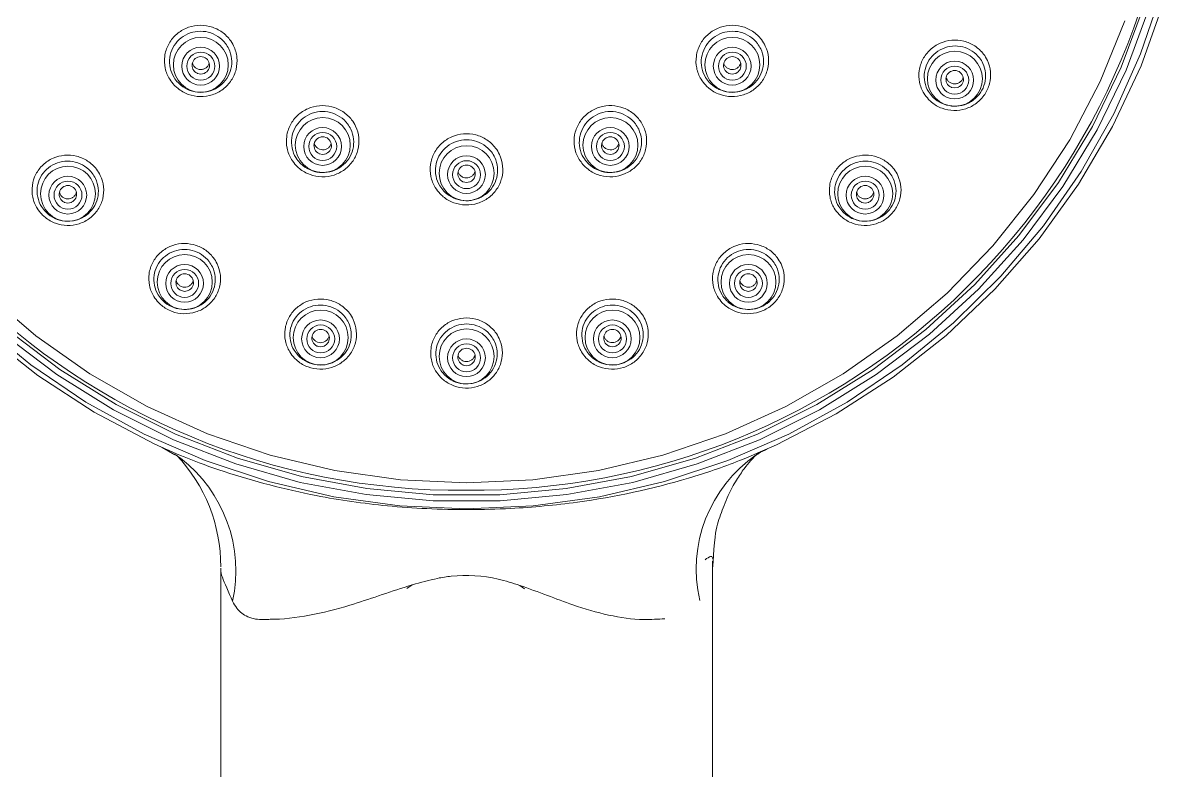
# Model space of a CAD drawing. Extents: x 3627 to 4221, y 1255 to 1675.
# Drawn here: x 3852.7 to 3865.84, y 1416.07 to 1424.58 of the extents above; entities that cross this region are included whole.
import ezdxf

# ---------------------------------------------------------------- set-up
doc = ezdxf.new("R2010")
doc.units = 0
doc.header["$LTSCALE"] = 7
doc.header["$MEASUREMENT"] = 0
doc.layers.get('0').update_dxf_attribs({"color": 2, "linetype": 'CONTINUOUS'})

msp = doc.modelspace()

# ---------------------------------------------------------------- linework, layer by layer
at = {"color": 7, "linetype": 'Continuous', "lineweight": 15}
for p, q in [((3854.286, 1419.751), (3854.432, 1419.669)), ((3854.497, 1419.629), (3854.428, 1419.675)), ((3860.553, 1418.458), (3860.553, 1418.384)), ((3857.071, 1418.144), (3857.135, 1418.187)), ((3858.36, 1418.181), (3858.413, 1418.143))]:
    msp.add_line(p, q, dxfattribs=at)
at = {"color": 7, "linetype": 'Continuous', "lineweight": 15, "flags": 128}
for points in [[(3852.206, 1421.169), (3852.791, 1420.691), (3853.418, 1420.267), (3854.083, 1419.903), (3854.778, 1419.601), (3855.499, 1419.363), (3856.24, 1419.191), (3856.993, 1419.088), (3857.753, 1419.053), (3858.512, 1419.088), (3859.266, 1419.191), (3860.006, 1419.363), (3860.727, 1419.601), (3861.423, 1419.903), (3862.087, 1420.267), (3862.714, 1420.691), (3863.299, 1421.169), (3863.837, 1421.699), (3864.323, 1422.275), (3864.753, 1422.893), (3865.123, 1423.547), (3865.43, 1424.232), (3865.672, 1424.942)], [(3865.527, 1424.753), (3865.264, 1424.046), (3864.935, 1423.367), (3864.543, 1422.722), (3864.091, 1422.115), (3863.583, 1421.553), (3863.024, 1421.04), (3862.419, 1420.58), (3861.773, 1420.179), (3861.091, 1419.839), (3860.38, 1419.563), (3859.646, 1419.354), (3858.895, 1419.214), (3858.135, 1419.144), (3857.371, 1419.144), (3856.61, 1419.214), (3855.859, 1419.354), (3855.125, 1419.563), (3854.414, 1419.839), (3853.733, 1420.179), (3853.086, 1420.58), (3852.481, 1421.04)], [(3852.52, 1421.095), (3853.121, 1420.639), (3853.762, 1420.241), (3854.439, 1419.903), (3855.145, 1419.63), (3855.873, 1419.422), (3856.618, 1419.283), (3857.373, 1419.213), (3858.132, 1419.213), (3858.887, 1419.283), (3859.632, 1419.422), (3860.361, 1419.63), (3861.066, 1419.903), (3861.743, 1420.241), (3862.384, 1420.639), (3862.985, 1421.095), (3863.54, 1421.604), (3864.044, 1422.163), (3864.493, 1422.765), (3864.882, 1423.406), (3865.209, 1424.08), (3865.47, 1424.781)], [(3865.692, 1424.81), (3865.434, 1424.093), (3865.11, 1423.403), (3864.723, 1422.746), (3864.275, 1422.126), (3863.77, 1421.551), (3863.214, 1421.025), (3862.61, 1420.551), (3861.964, 1420.135), (3861.281, 1419.78)], [(3852.278, 1421.506), (3852.849, 1421.02), (3853.464, 1420.588), (3854.117, 1420.217), (3854.804, 1419.908), (3855.518, 1419.665), (3856.251, 1419.489), (3856.999, 1419.383), (3857.753, 1419.348), (3858.507, 1419.383), (3859.254, 1419.489), (3859.988, 1419.665), (3860.701, 1419.908), (3861.388, 1420.217), (3862.042, 1420.588), (3862.657, 1421.02), (3863.227, 1421.506), (3863.748, 1422.045), (3864.215, 1422.629), (3864.623, 1423.254), (3864.969, 1423.915), (3865.25, 1424.606)], [(3854.194, 1419.794), (3853.513, 1420.152), (3852.869, 1420.57), (3852.267, 1421.046)]]:
    msp.add_lwpolyline(points, dxfattribs=at)
at = {"color": 8, "linetype": 'Continuous', "lineweight": 15, "flags": 128}
for points in [[(3854.684, 1424.01), (3854.688, 1424.008), (3854.726, 1424.001)], [(3854.726, 1424.001), (3854.764, 1424.008), (3854.767, 1424.009)], [(3860.737, 1424.01), (3860.741, 1424.008), (3860.779, 1424.001)], [(3860.779, 1424.001), (3860.817, 1424.008), (3860.82, 1424.009)], [(3863.271, 1423.852), (3863.274, 1423.85), (3863.313, 1423.843)], [(3863.313, 1423.843), (3863.351, 1423.85), (3863.353, 1423.851)], [(3856.073, 1423.096), (3856.076, 1423.095), (3856.115, 1423.087)], [(3856.115, 1423.087), (3856.153, 1423.095), (3856.155, 1423.096)], [(3859.349, 1423.096), (3859.352, 1423.095), (3859.391, 1423.087)], [(3859.391, 1423.087), (3859.429, 1423.095), (3859.431, 1423.096)], [(3857.711, 1422.775), (3857.714, 1422.774), (3857.753, 1422.766)], [(3857.753, 1422.766), (3857.791, 1422.774), (3857.793, 1422.775)], [(3853.171, 1422.542), (3853.175, 1422.541), (3853.213, 1422.533)], [(3853.213, 1422.533), (3853.251, 1422.541), (3853.254, 1422.542)], [(3862.25, 1422.542), (3862.254, 1422.541), (3862.292, 1422.533)], [(3862.292, 1422.533), (3862.331, 1422.541), (3862.333, 1422.542)], [(3854.501, 1421.537), (3854.504, 1421.536), (3854.543, 1421.528)], [(3854.543, 1421.528), (3854.581, 1421.536), (3854.583, 1421.537)], [(3860.921, 1421.537), (3860.924, 1421.536), (3860.963, 1421.528)], [(3860.963, 1421.528), (3861.001, 1421.536), (3861.003, 1421.537)], [(3856.049, 1420.906), (3856.053, 1420.904), (3856.091, 1420.897)], [(3856.091, 1420.897), (3856.129, 1420.904), (3856.132, 1420.905)], [(3859.372, 1420.906), (3859.376, 1420.904), (3859.414, 1420.897)], [(3859.414, 1420.897), (3859.453, 1420.904), (3859.455, 1420.905)], [(3857.711, 1420.69), (3857.714, 1420.689), (3857.753, 1420.681)], [(3857.753, 1420.681), (3857.791, 1420.689), (3857.793, 1420.69)]]:
    msp.add_lwpolyline(points, dxfattribs=at)
at = {"color": 7, "linetype": 'Continuous', "lineweight": 15}
for centre, radius in [((3854.727, 1424.106), 0.313), ((3854.725, 1424.091), 0.215), ((3860.78, 1424.106), 0.313), ((3860.778, 1424.091), 0.215), ((3854.727, 1424.091), 0.159), ((3860.78, 1424.091), 0.159), ((3863.314, 1423.948), 0.313), ((3863.312, 1423.933), 0.215), ((3863.313, 1423.932), 0.159), ((3856.116, 1423.193), 0.313), ((3856.114, 1423.177), 0.215), ((3859.392, 1423.193), 0.313), ((3859.39, 1423.177), 0.215), ((3856.115, 1423.177), 0.159), ((3859.391, 1423.177), 0.159), ((3857.754, 1422.872), 0.313), ((3857.752, 1422.857), 0.215), ((3857.753, 1422.856), 0.159), ((3853.214, 1422.639), 0.313), ((3862.293, 1422.639), 0.313), ((3853.212, 1422.623), 0.215), ((3853.214, 1422.623), 0.159), ((3862.291, 1422.623), 0.215), ((3862.293, 1422.623), 0.159), ((3854.544, 1421.634), 0.313), ((3860.964, 1421.634), 0.313), ((3854.542, 1421.619), 0.215), ((3860.962, 1421.619), 0.215), ((3854.543, 1421.618), 0.159), ((3860.963, 1421.618), 0.159), ((3856.092, 1421.002), 0.313), ((3859.415, 1421.002), 0.313), ((3856.09, 1420.987), 0.215), ((3859.413, 1420.987), 0.215), ((3856.092, 1420.986), 0.159), ((3857.754, 1420.787), 0.313), ((3859.415, 1420.986), 0.159), ((3857.752, 1420.772), 0.215), ((3857.753, 1420.771), 0.159)]:
    msp.add_circle(centre, radius, dxfattribs=at)
for centre, radius, start, end in [((3857.692, 1427.293), 8.03, 180.4447, 270.4324), ((3857.816, 1427.29), 8.027, 269.5483, 359.5746), ((3854.726, 1424.1), 0.0995, 294.0451, 245.1304), ((3860.779, 1424.1), 0.0995, 294.046, 245.1295), ((3863.312, 1423.942), 0.0995, 294.046, 245.1295), ((3856.115, 1423.187), 0.0995, 294.0451, 245.1304), ((3859.39, 1423.187), 0.0995, 294.046, 245.1295), ((3857.753, 1422.866), 0.0995, 294.0451, 245.1304), ((3853.213, 1422.633), 0.0995, 294.0439, 245.1275), ((3862.292, 1422.633), 0.0995, 294.0442, 245.1272), ((3854.543, 1421.628), 0.0995, 294.046, 245.1295), ((3860.963, 1421.628), 0.0995, 294.046, 245.1295), ((3856.091, 1420.996), 0.0995, 294.044, 245.1274), ((3859.414, 1420.996), 0.0995, 294.0443, 245.1271), ((3857.753, 1420.781), 0.0995, 294.0451, 245.1304), ((3853.124, 1418.404), 1.829, 359.6407, 43.5553)]:
    msp.add_arc(centre, radius, start, end, dxfattribs=at)
at = {"color": 8, "linetype": 'Continuous', "lineweight": 15}
for centre, radius, start, end in [((3853.503, 1418.345), 1.623, 347.7271, 52.2708), ((3861.949, 1418.364), 1.581, 124.525, 192.9382)]:
    msp.add_arc(centre, radius, start, end, dxfattribs=at)
at = {"color": 7, "linetype": 'Continuous', "lineweight": 15}
for points, knots in [([(3854.425, 1423.874), (3854.407, 1423.896), (3854.358, 1423.953), (3854.314, 1424.067), (3854.308, 1424.206), (3854.336, 1424.294), (3854.378, 1424.375), (3854.434, 1424.45), (3854.551, 1424.528), (3854.688, 1424.563), (3854.829, 1424.551), (3854.958, 1424.495), (3855.048, 1424.412), (3855.112, 1424.309), (3855.145, 1424.191), (3855.136, 1424.053), (3855.08, 1423.926), (3854.984, 1423.823), (3854.86, 1423.758), (3854.72, 1423.737), (3854.581, 1423.763), (3854.483, 1423.818), (3854.438, 1423.862), (3854.425, 1423.874)], [0, 0, 0, 0, 0.0336804, 0.0873543, 0.1410277, 0.194704, 0.1947632, 0.2484698, 0.3021621, 0.3558359, 0.4094933, 0.4631431, 0.5167935, 0.5503879, 0.6040717, 0.6577721, 0.7114808, 0.7651835, 0.8188708, 0.8725384, 0.9261922, 0.9798428, 1, 1, 1, 1]), ([(3854.467, 1423.904), (3854.478, 1423.893), (3854.517, 1423.856), (3854.601, 1423.809), (3854.72, 1423.787), (3854.84, 1423.805), (3854.947, 1423.861), (3855.028, 1423.948), (3855.076, 1424.057), (3855.084, 1424.176), (3855.056, 1424.276), (3855.001, 1424.364), (3854.924, 1424.436), (3854.813, 1424.484), (3854.692, 1424.494), (3854.575, 1424.464), (3854.475, 1424.398), (3854.403, 1424.302), (3854.367, 1424.189), (3854.372, 1424.07), (3854.41, 1423.972), (3854.451, 1423.923), (3854.467, 1423.904)], [0, 0, 0, 0, 0.020172, 0.073859, 0.127545, 0.18124, 0.234941, 0.288647, 0.342342, 0.396016, 0.449661, 0.483228, 0.536833, 0.590443, 0.644067, 0.697721, 0.75141, 0.805126, 0.858855, 0.912581, 0.966295, 1, 1, 1, 1]), ([(3860.477, 1423.873), (3860.458, 1423.896), (3860.41, 1423.953), (3860.366, 1424.069), (3860.362, 1424.207), (3860.405, 1424.34), (3860.49, 1424.451), (3860.608, 1424.528), (3860.745, 1424.563), (3860.886, 1424.551), (3861.015, 1424.494), (3861.105, 1424.41), (3861.167, 1424.307), (3861.199, 1424.19), (3861.188, 1424.052), (3861.131, 1423.924), (3861.034, 1423.823), (3860.909, 1423.758), (3860.769, 1423.737), (3860.63, 1423.764), (3860.534, 1423.818), (3860.489, 1423.861), (3860.477, 1423.873)], [0, 0, 0, 0, 0.034745, 0.088429, 0.142087, 0.195738, 0.24939, 0.303056, 0.356741, 0.410442, 0.46415, 0.517858, 0.551457, 0.605132, 0.658789, 0.712439, 0.766095, 0.819765, 0.873457, 0.927162, 0.980871, 1, 1, 1, 1]), ([(3860.521, 1423.903), (3860.531, 1423.893), (3860.57, 1423.856), (3860.653, 1423.81), (3860.771, 1423.787), (3860.892, 1423.804), (3860.999, 1423.86), (3861.082, 1423.947), (3861.131, 1424.056), (3861.14, 1424.175), (3861.113, 1424.276), (3861.059, 1424.364), (3860.982, 1424.436), (3860.872, 1424.484), (3860.751, 1424.494), (3860.634, 1424.464), (3860.533, 1424.398), (3860.46, 1424.303), (3860.423, 1424.189), (3860.426, 1424.071), (3860.464, 1423.972), (3860.505, 1423.922), (3860.521, 1423.903)], [0, 0, 0, 0, 0.019131, 0.072854, 0.126584, 0.180308, 0.234015, 0.28771, 0.341395, 0.395084, 0.448781, 0.482388, 0.536099, 0.589795, 0.64347, 0.697117, 0.75074, 0.804347, 0.857959, 0.911592, 0.965257, 1, 1, 1, 1]), ([(3863.015, 1423.712), (3862.996, 1423.734), (3862.948, 1423.792), (3862.905, 1423.906), (3862.901, 1424.042), (3862.943, 1424.173), (3863.028, 1424.283), (3863.144, 1424.36), (3863.28, 1424.395), (3863.419, 1424.383), (3863.546, 1424.327), (3863.635, 1424.245), (3863.696, 1424.143), (3863.727, 1424.027), (3863.716, 1423.891), (3863.66, 1423.765), (3863.565, 1423.664), (3863.441, 1423.6), (3863.302, 1423.579), (3863.166, 1423.605), (3863.07, 1423.658), (3863.026, 1423.701), (3863.015, 1423.712)], [0, 0, 0, 0, 0.035171, 0.088834, 0.142438, 0.196054, 0.249694, 0.303377, 0.357099, 0.410845, 0.464584, 0.518324, 0.551877, 0.605514, 0.659128, 0.712749, 0.766402, 0.820098, 0.873831, 0.927576, 0.981306, 1, 1, 1, 1]), ([(3863.06, 1423.742), (3863.07, 1423.733), (3863.107, 1423.696), (3863.189, 1423.651), (3863.306, 1423.629), (3863.424, 1423.646), (3863.53, 1423.701), (3863.612, 1423.788), (3863.66, 1423.895), (3863.67, 1424.012), (3863.643, 1424.111), (3863.59, 1424.198), (3863.514, 1424.269), (3863.405, 1424.316), (3863.286, 1424.326), (3863.17, 1424.296), (3863.071, 1424.23), (3862.999, 1424.136), (3862.962, 1424.025), (3862.966, 1423.908), (3863.002, 1423.81), (3863.044, 1423.761), (3863.06, 1423.742)], [0, 0, 0, 0, 0.0186914, 0.0724289, 0.126202, 0.1799752, 0.2337221, 0.287428, 0.3411033, 0.3947699, 0.4484522, 0.4820271, 0.5357895, 0.589532, 0.643255, 0.6969349, 0.7505553, 0.8041239, 0.8576706, 0.9112308, 0.9648411, 1, 1, 1, 1]), ([(3854.687, 1424.061), (3854.678, 1424.066), (3854.658, 1424.077), (3854.638, 1424.101), (3854.633, 1424.119), (3854.631, 1424.127)], [0, 0, 0, 0, 0.368162, 0.736344, 1, 1, 1, 1]), ([(3854.821, 1424.124), (3854.82, 1424.12), (3854.817, 1424.105), (3854.801, 1424.083), (3854.774, 1424.062), (3854.741, 1424.052), (3854.711, 1424.052), (3854.694, 1424.058), (3854.687, 1424.061)], [0, 0, 0, 0, 0.075944, 0.27566, 0.475428, 0.675212, 0.874945, 1, 1, 1, 1]), ([(3860.725, 1424.068), (3860.717, 1424.075), (3860.699, 1424.088), (3860.685, 1424.11), (3860.684, 1424.123), (3860.683, 1424.126)], [0, 0, 0, 0, 0.4527408, 0.9054602, 1, 1, 1, 1]), ([(3860.874, 1424.123), (3860.871, 1424.114), (3860.864, 1424.095), (3860.841, 1424.072), (3860.811, 1424.056), (3860.777, 1424.051), (3860.748, 1424.056), (3860.732, 1424.065), (3860.725, 1424.068)], [0, 0, 0, 0, 0.1535823, 0.3365416, 0.5194822, 0.7024437, 0.8854518, 1, 1, 1, 1]), ([(3863.274, 1423.897), (3863.264, 1423.902), (3863.245, 1423.912), (3863.224, 1423.937), (3863.219, 1423.956), (3863.216, 1423.964)], [0, 0, 0, 0, 0.360544, 0.721079, 1, 1, 1, 1]), ([(3863.408, 1423.964), (3863.407, 1423.959), (3863.404, 1423.943), (3863.387, 1423.921), (3863.361, 1423.9), (3863.328, 1423.889), (3863.298, 1423.889), (3863.281, 1423.895), (3863.274, 1423.897)], [0, 0, 0, 0, 0.084127, 0.282047, 0.479929, 0.677874, 0.875949, 1, 1, 1, 1]), ([(3855.813, 1422.96), (3855.794, 1422.983), (3855.746, 1423.04), (3855.702, 1423.155), (3855.697, 1423.293), (3855.74, 1423.426), (3855.824, 1423.537), (3855.942, 1423.614), (3856.078, 1423.649), (3856.219, 1423.637), (3856.348, 1423.58), (3856.438, 1423.497), (3856.501, 1423.394), (3856.534, 1423.276), (3856.524, 1423.138), (3856.467, 1423.011), (3856.371, 1422.909), (3856.246, 1422.845), (3856.106, 1422.824), (3855.968, 1422.85), (3855.87, 1422.905), (3855.825, 1422.949), (3855.813, 1422.96)], [0, 0, 0, 0, 0.034164, 0.087858, 0.14155, 0.195248, 0.248956, 0.302662, 0.356291, 0.409941, 0.463597, 0.517253, 0.550878, 0.604581, 0.65829, 0.711991, 0.765675, 0.819341, 0.872992, 0.926643, 0.980305, 1, 1, 1, 1]), ([(3859.089, 1422.96), (3859.06, 1422.996), (3859.003, 1423.069), (3858.971, 1423.205), (3858.984, 1423.343), (3859.043, 1423.469), (3859.141, 1423.569), (3859.267, 1423.632), (3859.407, 1423.65), (3859.546, 1423.621), (3859.666, 1423.55), (3859.756, 1423.443), (3859.805, 1423.313), (3859.807, 1423.174), (3859.762, 1423.042), (3859.675, 1422.933), (3859.556, 1422.858), (3859.418, 1422.825), (3859.278, 1422.839), (3859.165, 1422.89), (3859.11, 1422.94), (3859.089, 1422.96)], [0, 0, 0, 0, 0.053716, 0.107433, 0.16115, 0.214856, 0.268543, 0.322212, 0.375872, 0.429535, 0.483213, 0.53691, 0.590623, 0.644341, 0.698052, 0.751745, 0.805419, 0.859081, 0.912741, 0.966413, 1, 1, 1, 1]), ([(3855.856, 1422.99), (3855.866, 1422.98), (3855.905, 1422.942), (3855.988, 1422.896), (3856.107, 1422.873), (3856.227, 1422.891), (3856.334, 1422.946), (3856.417, 1423.033), (3856.465, 1423.142), (3856.473, 1423.261), (3856.445, 1423.361), (3856.392, 1423.449), (3856.314, 1423.521), (3856.204, 1423.57), (3856.083, 1423.58), (3855.966, 1423.55), (3855.865, 1423.484), (3855.793, 1423.389), (3855.756, 1423.276), (3855.76, 1423.157), (3855.798, 1423.059), (3855.839, 1423.009), (3855.856, 1422.99)], [0, 0, 0, 0, 0.019709, 0.073408, 0.127097, 0.180782, 0.234475, 0.288176, 0.341883, 0.395581, 0.449259, 0.482863, 0.536477, 0.590087, 0.643694, 0.697314, 0.750963, 0.804646, 0.858358, 0.912086, 0.965814, 1, 1, 1, 1]), ([(3859.132, 1422.99), (3859.142, 1422.98), (3859.18, 1422.943), (3859.263, 1422.896), (3859.382, 1422.873), (3859.502, 1422.891), (3859.61, 1422.946), (3859.693, 1423.033), (3859.742, 1423.142), (3859.751, 1423.26), (3859.723, 1423.361), (3859.67, 1423.449), (3859.593, 1423.521), (3859.483, 1423.57), (3859.362, 1423.58), (3859.245, 1423.55), (3859.144, 1423.484), (3859.071, 1423.389), (3859.034, 1423.276), (3859.037, 1423.158), (3859.074, 1423.059), (3859.116, 1423.009), (3859.132, 1422.99)], [0, 0, 0, 0, 0.019151, 0.072882, 0.126602, 0.180308, 0.233999, 0.287685, 0.341375, 0.395073, 0.448778, 0.482405, 0.536088, 0.589757, 0.643399, 0.697017, 0.750624, 0.804238, 0.857876, 0.911547, 0.965251, 1, 1, 1, 1]), ([(3857.451, 1422.639), (3857.432, 1422.662), (3857.383, 1422.72), (3857.34, 1422.835), (3857.335, 1422.973), (3857.378, 1423.106), (3857.463, 1423.216), (3857.581, 1423.293), (3857.718, 1423.328), (3857.859, 1423.316), (3857.988, 1423.259), (3858.077, 1423.175), (3858.14, 1423.072), (3858.172, 1422.955), (3858.161, 1422.816), (3858.105, 1422.689), (3858.008, 1422.588), (3857.883, 1422.524), (3857.743, 1422.503), (3857.605, 1422.53), (3857.507, 1422.584), (3857.463, 1422.628), (3857.451, 1422.639)], [0, 0, 0, 0, 0.034539, 0.088243, 0.141948, 0.195656, 0.249304, 0.302957, 0.356608, 0.410267, 0.463943, 0.517618, 0.551258, 0.604966, 0.658665, 0.712346, 0.766008, 0.819658, 0.873311, 0.926975, 0.98066, 1, 1, 1, 1]), ([(3857.494, 1422.669), (3857.504, 1422.659), (3857.542, 1422.622), (3857.626, 1422.575), (3857.744, 1422.552), (3857.865, 1422.57), (3857.972, 1422.625), (3858.055, 1422.712), (3858.103, 1422.821), (3858.112, 1422.939), (3858.085, 1423.04), (3858.031, 1423.128), (3857.954, 1423.2), (3857.844, 1423.248), (3857.723, 1423.259), (3857.605, 1423.229), (3857.505, 1423.163), (3857.432, 1423.068), (3857.395, 1422.955), (3857.399, 1422.837), (3857.436, 1422.738), (3857.478, 1422.688), (3857.494, 1422.669)], [0, 0, 0, 0, 0.01935, 0.073069, 0.126771, 0.180461, 0.234147, 0.287838, 0.341538, 0.395244, 0.448944, 0.482572, 0.536216, 0.589851, 0.643466, 0.697072, 0.750689, 0.804332, 0.85801, 0.911718, 0.965444, 1, 1, 1, 1]), ([(3856.061, 1423.155), (3856.053, 1423.161), (3856.035, 1423.175), (3856.021, 1423.197), (3856.019, 1423.21), (3856.019, 1423.212)], [0, 0, 0, 0, 0.452366, 0.90471, 1, 1, 1, 1]), ([(3856.21, 1423.209), (3856.207, 1423.2), (3856.2, 1423.181), (3856.177, 1423.158), (3856.147, 1423.142), (3856.113, 1423.138), (3856.083, 1423.143), (3856.067, 1423.151), (3856.061, 1423.155)], [0, 0, 0, 0, 0.153537, 0.336606, 0.519658, 0.702662, 0.885593, 1, 1, 1, 1]), ([(3859.337, 1423.154), (3859.328, 1423.161), (3859.311, 1423.175), (3859.297, 1423.197), (3859.295, 1423.21), (3859.295, 1423.212)], [0, 0, 0, 0, 0.45301, 0.90601, 1, 1, 1, 1]), ([(3859.486, 1423.209), (3859.482, 1423.201), (3859.475, 1423.181), (3859.453, 1423.158), (3859.423, 1423.142), (3859.389, 1423.138), (3859.359, 1423.143), (3859.343, 1423.151), (3859.337, 1423.154)], [0, 0, 0, 0, 0.153776, 0.336774, 0.519734, 0.70264, 0.88556, 1, 1, 1, 1]), ([(3852.915, 1422.405), (3852.897, 1422.427), (3852.849, 1422.484), (3852.806, 1422.597), (3852.802, 1422.688), (3852.814, 1422.777), (3852.841, 1422.864), (3852.925, 1422.974), (3853.04, 1423.05), (3853.175, 1423.084), (3853.314, 1423.073), (3853.442, 1423.017), (3853.531, 1422.935), (3853.594, 1422.833), (3853.627, 1422.717), (3853.617, 1422.581), (3853.562, 1422.455), (3853.468, 1422.355), (3853.344, 1422.291), (3853.206, 1422.27), (3853.069, 1422.296), (3852.973, 1422.35), (3852.928, 1422.393), (3852.915, 1422.405)], [0, 0, 0, 0, 0.033719, 0.087386, 0.141051, 0.141112, 0.194855, 0.248595, 0.302306, 0.355973, 0.409603, 0.463217, 0.516831, 0.550422, 0.60411, 0.657839, 0.711584, 0.765318, 0.819015, 0.872669, 0.926291, 0.979905, 1, 1, 1, 1]), ([(3852.957, 1422.435), (3852.967, 1422.425), (3853.006, 1422.387), (3853.089, 1422.341), (3853.206, 1422.319), (3853.324, 1422.337), (3853.429, 1422.391), (3853.51, 1422.477), (3853.557, 1422.585), (3853.565, 1422.701), (3853.537, 1422.8), (3853.484, 1422.887), (3853.407, 1422.958), (3853.298, 1423.005), (3853.179, 1423.015), (3853.064, 1422.986), (3852.965, 1422.921), (3852.893, 1422.827), (3852.858, 1422.716), (3852.863, 1422.599), (3852.9, 1422.502), (3852.941, 1422.453), (3852.957, 1422.435)], [0, 0, 0, 0, 0.020117, 0.073783, 0.127455, 0.181148, 0.234872, 0.288611, 0.342339, 0.396026, 0.449656, 0.483202, 0.536745, 0.590295, 0.643874, 0.697514, 0.751221, 0.804978, 0.858756, 0.912519, 0.966247, 1, 1, 1, 1]), ([(3861.995, 1422.403), (3861.975, 1422.426), (3861.927, 1422.483), (3861.885, 1422.598), (3861.881, 1422.734), (3861.923, 1422.865), (3862.008, 1422.974), (3862.124, 1423.05), (3862.26, 1423.084), (3862.399, 1423.073), (3862.526, 1423.017), (3862.615, 1422.934), (3862.676, 1422.832), (3862.707, 1422.716), (3862.696, 1422.58), (3862.639, 1422.455), (3862.544, 1422.354), (3862.42, 1422.291), (3862.281, 1422.27), (3862.145, 1422.297), (3862.05, 1422.35), (3862.006, 1422.392), (3861.995, 1422.403)], [0, 0, 0, 0, 0.035343, 0.089036, 0.142664, 0.19628, 0.249898, 0.303548, 0.35724, 0.410971, 0.464715, 0.518458, 0.55206, 0.605727, 0.659357, 0.71297, 0.766596, 0.820258, 0.873964, 0.927703, 0.981447, 1, 1, 1, 1]), ([(3862.039, 1422.433), (3862.049, 1422.424), (3862.086, 1422.387), (3862.167, 1422.342), (3862.284, 1422.319), (3862.403, 1422.337), (3862.509, 1422.391), (3862.591, 1422.477), (3862.64, 1422.584), (3862.649, 1422.701), (3862.622, 1422.8), (3862.57, 1422.887), (3862.494, 1422.958), (3862.385, 1423.005), (3862.266, 1423.015), (3862.15, 1422.986), (3862.051, 1422.921), (3861.979, 1422.827), (3861.942, 1422.716), (3861.945, 1422.599), (3861.982, 1422.501), (3862.023, 1422.452), (3862.039, 1422.433)], [0, 0, 0, 0, 0.018557, 0.072324, 0.126101, 0.179855, 0.233571, 0.287252, 0.340918, 0.394595, 0.448299, 0.481915, 0.535666, 0.589395, 0.643085, 0.696719, 0.750298, 0.803847, 0.857401, 0.910998, 0.964659, 1, 1, 1, 1]), ([(3857.699, 1422.834), (3857.69, 1422.841), (3857.673, 1422.854), (3857.659, 1422.876), (3857.657, 1422.889), (3857.657, 1422.891)], [0, 0, 0, 0, 0.452832, 0.905663, 1, 1, 1, 1]), ([(3857.848, 1422.888), (3857.844, 1422.88), (3857.837, 1422.861), (3857.815, 1422.837), (3857.785, 1422.822), (3857.751, 1422.817), (3857.721, 1422.822), (3857.705, 1422.83), (3857.699, 1422.834)], [0, 0, 0, 0, 0.153732, 0.336792, 0.519789, 0.702722, 0.885619, 1, 1, 1, 1]), ([(3853.174, 1422.588), (3853.164, 1422.594), (3853.144, 1422.604), (3853.124, 1422.629), (3853.119, 1422.648), (3853.117, 1422.655)], [0, 0, 0, 0, 0.364438, 0.728863, 1, 1, 1, 1]), ([(3853.308, 1422.654), (3853.307, 1422.649), (3853.304, 1422.633), (3853.287, 1422.61), (3853.261, 1422.59), (3853.228, 1422.58), (3853.198, 1422.58), (3853.181, 1422.586), (3853.174, 1422.588)], [0, 0, 0, 0, 0.0914466, 0.2877648, 0.484209, 0.6806588, 0.87704, 1, 1, 1, 1]), ([(3862.254, 1422.588), (3862.244, 1422.593), (3862.224, 1422.603), (3862.204, 1422.628), (3862.199, 1422.646), (3862.196, 1422.655)], [0, 0, 0, 0, 0.3609121, 0.7218618, 1, 1, 1, 1]), ([(3862.388, 1422.654), (3862.387, 1422.649), (3862.384, 1422.634), (3862.367, 1422.611), (3862.341, 1422.591), (3862.308, 1422.58), (3862.278, 1422.58), (3862.261, 1422.585), (3862.254, 1422.588)], [0, 0, 0, 0, 0.085004, 0.282874, 0.480649, 0.678401, 0.876232, 1, 1, 1, 1]), ([(3854.245, 1421.401), (3854.226, 1421.423), (3854.178, 1421.48), (3854.135, 1421.593), (3854.131, 1421.684), (3854.144, 1421.773), (3854.172, 1421.86), (3854.256, 1421.969), (3854.372, 1422.045), (3854.507, 1422.079), (3854.646, 1422.067), (3854.773, 1422.011), (3854.862, 1421.929), (3854.924, 1421.827), (3854.957, 1421.711), (3854.947, 1421.575), (3854.891, 1421.449), (3854.796, 1421.349), (3854.672, 1421.286), (3854.534, 1421.266), (3854.397, 1421.292), (3854.301, 1421.346), (3854.257, 1421.389), (3854.245, 1421.401)], [0, 0, 0, 0, 0.034245, 0.087942, 0.141637, 0.141695, 0.195438, 0.249157, 0.302833, 0.35647, 0.410084, 0.463703, 0.517321, 0.550961, 0.604682, 0.658425, 0.712163, 0.76587, 0.819533, 0.87316, 0.926773, 0.980402, 1, 1, 1, 1]), ([(3860.665, 1421.399), (3860.646, 1421.422), (3860.597, 1421.479), (3860.555, 1421.594), (3860.551, 1421.73), (3860.594, 1421.86), (3860.678, 1421.97), (3860.795, 1422.045), (3860.93, 1422.079), (3861.07, 1422.067), (3861.197, 1422.011), (3861.285, 1421.928), (3861.346, 1421.826), (3861.377, 1421.711), (3861.366, 1421.574), (3861.31, 1421.449), (3861.214, 1421.349), (3861.09, 1421.286), (3860.951, 1421.266), (3860.815, 1421.292), (3860.72, 1421.346), (3860.676, 1421.388), (3860.665, 1421.399)], [0, 0, 0, 0, 0.035393, 0.089114, 0.14278, 0.196412, 0.250026, 0.303649, 0.357307, 0.41101, 0.464742, 0.518472, 0.552121, 0.605823, 0.659481, 0.713104, 0.766718, 0.82035, 0.874023, 0.927738, 0.98148, 1, 1, 1, 1]), ([(3854.287, 1421.43), (3854.297, 1421.42), (3854.335, 1421.383), (3854.417, 1421.337), (3854.534, 1421.315), (3854.653, 1421.332), (3854.758, 1421.386), (3854.84, 1421.471), (3854.887, 1421.579), (3854.896, 1421.695), (3854.868, 1421.794), (3854.815, 1421.881), (3854.739, 1421.951), (3854.63, 1421.999), (3854.511, 1422.01), (3854.395, 1421.981), (3854.296, 1421.916), (3854.224, 1421.823), (3854.188, 1421.711), (3854.193, 1421.595), (3854.23, 1421.497), (3854.271, 1421.449), (3854.287, 1421.43)], [0, 0, 0, 0, 0.01962, 0.073303, 0.126968, 0.180644, 0.234344, 0.288072, 0.341812, 0.395533, 0.449209, 0.48281, 0.536359, 0.589907, 0.643458, 0.69705, 0.750704, 0.804423, 0.858188, 0.911965, 0.965722, 1, 1, 1, 1]), ([(3860.709, 1421.428), (3860.718, 1421.419), (3860.756, 1421.383), (3860.837, 1421.337), (3860.954, 1421.315), (3861.073, 1421.332), (3861.179, 1421.386), (3861.261, 1421.471), (3861.309, 1421.579), (3861.319, 1421.695), (3861.292, 1421.794), (3861.24, 1421.881), (3861.164, 1421.952), (3861.055, 1422), (3860.936, 1422.01), (3860.82, 1421.981), (3860.721, 1421.916), (3860.649, 1421.823), (3860.612, 1421.711), (3860.615, 1421.595), (3860.651, 1421.497), (3860.692, 1421.448), (3860.709, 1421.428)], [0, 0, 0, 0, 0.0185295, 0.0723078, 0.1260683, 0.1797938, 0.2334819, 0.2871489, 0.3408205, 0.3945178, 0.448244, 0.4818972, 0.5356176, 0.589315, 0.6429628, 0.6965526, 0.7501041, 0.8036544, 0.8572392, 0.9108841, 0.9645961, 1, 1, 1, 1]), ([(3854.504, 1421.584), (3854.494, 1421.589), (3854.474, 1421.6), (3854.454, 1421.624), (3854.449, 1421.643), (3854.447, 1421.651)], [0, 0, 0, 0, 0.363739, 0.727527, 1, 1, 1, 1]), ([(3854.638, 1421.649), (3854.637, 1421.644), (3854.634, 1421.628), (3854.617, 1421.606), (3854.59, 1421.585), (3854.558, 1421.575), (3854.528, 1421.575), (3854.51, 1421.581), (3854.504, 1421.584)], [0, 0, 0, 0, 0.090247, 0.286989, 0.483755, 0.680454, 0.877033, 1, 1, 1, 1]), ([(3860.91, 1421.59), (3860.901, 1421.597), (3860.883, 1421.611), (3860.869, 1421.633), (3860.867, 1421.647), (3860.867, 1421.65)], [0, 0, 0, 0, 0.435108, 0.87024, 1, 1, 1, 1]), ([(3861.058, 1421.648), (3861.055, 1421.639), (3861.048, 1421.619), (3861.025, 1421.595), (3860.995, 1421.579), (3860.962, 1421.574), (3860.932, 1421.579), (3860.916, 1421.587), (3860.91, 1421.59)], [0, 0, 0, 0, 0.159395, 0.341239, 0.522956, 0.704622, 0.886351, 1, 1, 1, 1]), ([(3855.793, 1420.769), (3855.774, 1420.791), (3855.726, 1420.849), (3855.683, 1420.963), (3855.679, 1421.099), (3855.721, 1421.229), (3855.805, 1421.338), (3855.921, 1421.414), (3856.057, 1421.447), (3856.196, 1421.435), (3856.323, 1421.379), (3856.412, 1421.296), (3856.473, 1421.194), (3856.505, 1421.079), (3856.495, 1420.942), (3856.438, 1420.817), (3856.343, 1420.718), (3856.22, 1420.654), (3856.081, 1420.635), (3855.945, 1420.661), (3855.849, 1420.715), (3855.805, 1420.758), (3855.793, 1420.769)], [0, 0, 0, 0, 0.034711, 0.088433, 0.142155, 0.195888, 0.249635, 0.303247, 0.356864, 0.410481, 0.46412, 0.517759, 0.551436, 0.605178, 0.658919, 0.712635, 0.766307, 0.81994, 0.873554, 0.927177, 0.980834, 1, 1, 1, 1]), ([(3859.116, 1420.768), (3859.097, 1420.791), (3859.049, 1420.848), (3859.006, 1420.963), (3859.002, 1421.099), (3859.045, 1421.229), (3859.13, 1421.338), (3859.246, 1421.414), (3859.382, 1421.447), (3859.521, 1421.435), (3859.648, 1421.379), (3859.736, 1421.296), (3859.798, 1421.194), (3859.829, 1421.078), (3859.818, 1420.942), (3859.761, 1420.817), (3859.665, 1420.717), (3859.542, 1420.654), (3859.403, 1420.635), (3859.266, 1420.661), (3859.171, 1420.715), (3859.128, 1420.757), (3859.116, 1420.768)], [0, 0, 0, 0, 0.035306, 0.089043, 0.142779, 0.196411, 0.250037, 0.303651, 0.35728, 0.410948, 0.464654, 0.518357, 0.55204, 0.605769, 0.659462, 0.71311, 0.766729, 0.820344, 0.873984, 0.927666, 0.981389, 1, 1, 1, 1]), ([(3855.835, 1420.798), (3855.845, 1420.788), (3855.883, 1420.752), (3855.965, 1420.706), (3856.082, 1420.683), (3856.201, 1420.7), (3856.306, 1420.754), (3856.388, 1420.839), (3856.436, 1420.946), (3856.445, 1421.063), (3856.417, 1421.162), (3856.365, 1421.248), (3856.289, 1421.319), (3856.18, 1421.367), (3856.061, 1421.377), (3855.945, 1421.349), (3855.846, 1421.284), (3855.774, 1421.191), (3855.738, 1421.08), (3855.741, 1420.964), (3855.778, 1420.866), (3855.819, 1420.817), (3855.835, 1420.798)], [0, 0, 0, 0, 0.019184, 0.072896, 0.126573, 0.180238, 0.233917, 0.287624, 0.341357, 0.395095, 0.448809, 0.482457, 0.536036, 0.589605, 0.643152, 0.696708, 0.750312, 0.803981, 0.857712, 0.911483, 0.965258, 1, 1, 1, 1]), ([(3859.16, 1420.797), (3859.169, 1420.788), (3859.207, 1420.752), (3859.288, 1420.706), (3859.405, 1420.683), (3859.524, 1420.7), (3859.63, 1420.754), (3859.712, 1420.839), (3859.76, 1420.946), (3859.77, 1421.063), (3859.743, 1421.162), (3859.69, 1421.248), (3859.615, 1421.319), (3859.506, 1421.367), (3859.387, 1421.377), (3859.271, 1421.349), (3859.172, 1421.284), (3859.099, 1421.191), (3859.063, 1421.08), (3859.066, 1420.964), (3859.102, 1420.866), (3859.143, 1420.817), (3859.16, 1420.797)], [0, 0, 0, 0, 0.018624, 0.072392, 0.126126, 0.179821, 0.233489, 0.287159, 0.340849, 0.394569, 0.448308, 0.481984, 0.535657, 0.589312, 0.642915, 0.696472, 0.750019, 0.803592, 0.857223, 0.910921, 0.964673, 1, 1, 1, 1]), ([(3857.455, 1420.553), (3857.436, 1420.576), (3857.387, 1420.633), (3857.345, 1420.748), (3857.341, 1420.884), (3857.383, 1421.014), (3857.468, 1421.123), (3857.584, 1421.198), (3857.719, 1421.232), (3857.859, 1421.22), (3857.986, 1421.163), (3858.074, 1421.08), (3858.136, 1420.979), (3858.167, 1420.863), (3858.156, 1420.727), (3858.1, 1420.602), (3858.004, 1420.502), (3857.88, 1420.439), (3857.742, 1420.419), (3857.605, 1420.446), (3857.51, 1420.5), (3857.466, 1420.542), (3857.455, 1420.553)], [0, 0, 0, 0, 0.035075, 0.088812, 0.142549, 0.196294, 0.249901, 0.303522, 0.357135, 0.410773, 0.464444, 0.518114, 0.551807, 0.605551, 0.659274, 0.712957, 0.766596, 0.820212, 0.873831, 0.927479, 0.981171, 1, 1, 1, 1]), ([(3857.497, 1420.582), (3857.507, 1420.573), (3857.545, 1420.536), (3857.626, 1420.49), (3857.743, 1420.468), (3857.862, 1420.484), (3857.968, 1420.538), (3858.05, 1420.624), (3858.098, 1420.73), (3858.107, 1420.847), (3858.08, 1420.946), (3858.028, 1421.033), (3857.952, 1421.103), (3857.843, 1421.152), (3857.724, 1421.162), (3857.609, 1421.133), (3857.509, 1421.069), (3857.437, 1420.976), (3857.4, 1420.865), (3857.403, 1420.748), (3857.44, 1420.651), (3857.481, 1420.602), (3857.497, 1420.582)], [0, 0, 0, 0, 0.018845, 0.072587, 0.12629, 0.179963, 0.23363, 0.287315, 0.341028, 0.394764, 0.448499, 0.482174, 0.535798, 0.589406, 0.642971, 0.696517, 0.750081, 0.803698, 0.857381, 0.911124, 0.964898, 1, 1, 1, 1]), ([(3856.038, 1420.959), (3856.029, 1420.966), (3856.011, 1420.98), (3855.997, 1421.002), (3855.995, 1421.016), (3855.995, 1421.019)], [0, 0, 0, 0, 0.438943, 0.877934, 1, 1, 1, 1]), ([(3856.187, 1421.016), (3856.183, 1421.006), (3856.176, 1420.987), (3856.153, 1420.963), (3856.123, 1420.947), (3856.09, 1420.942), (3856.06, 1420.947), (3856.044, 1420.956), (3856.038, 1420.959)], [0, 0, 0, 0, 0.161446, 0.342966, 0.524384, 0.705661, 0.886816, 1, 1, 1, 1]), ([(3859.361, 1420.959), (3859.352, 1420.966), (3859.335, 1420.979), (3859.321, 1421.002), (3859.319, 1421.016), (3859.318, 1421.019)], [0, 0, 0, 0, 0.436317, 0.872601, 1, 1, 1, 1]), ([(3859.51, 1421.016), (3859.507, 1421.007), (3859.5, 1420.987), (3859.477, 1420.964), (3859.447, 1420.948), (3859.413, 1420.942), (3859.383, 1420.947), (3859.367, 1420.956), (3859.361, 1420.959)], [0, 0, 0, 0, 0.160118, 0.341897, 0.523533, 0.705067, 0.886579, 1, 1, 1, 1]), ([(3857.699, 1420.744), (3857.691, 1420.751), (3857.673, 1420.764), (3857.659, 1420.787), (3857.657, 1420.8), (3857.657, 1420.804)], [0, 0, 0, 0, 0.4375958, 0.8752055, 1, 1, 1, 1]), ([(3857.848, 1420.8), (3857.845, 1420.791), (3857.838, 1420.772), (3857.815, 1420.748), (3857.785, 1420.732), (3857.751, 1420.727), (3857.722, 1420.732), (3857.706, 1420.74), (3857.699, 1420.744)], [0, 0, 0, 0, 0.160802, 0.342468, 0.524004, 0.705409, 0.886727, 1, 1, 1, 1]), ([(3854.194, 1419.794), (3854.308, 1419.742), (3854.569, 1419.625), (3855.179, 1419.405), (3855.95, 1419.203), (3856.728, 1419.092), (3857.468, 1419.039), (3858.192, 1419.041), (3859.193, 1419.134), (3860.067, 1419.323), (3860.815, 1419.574), (3861.142, 1419.719), (3861.281, 1419.78)], [0, 0, 0, 0, 0.051453, 0.11755, 0.266383, 0.378531, 0.440053, 0.571311, 0.675783, 0.853257, 0.93743, 1, 1, 1, 1]), ([(3861.05, 1419.661), (3861.058, 1419.668), (3861.104, 1419.701), (3861.145, 1419.718), (3861.178, 1419.731)], [0, 0, 0, 0, 0.183399, 1, 1, 1, 1]), ([(3861.069, 1419.681), (3861.07, 1419.682), (3861.073, 1419.684), (3861.046, 1419.661), (3860.992, 1419.605), (3860.915, 1419.513), (3860.823, 1419.378), (3860.726, 1419.205), (3860.639, 1418.964), (3860.571, 1418.788), (3860.553, 1418.28), (3860.553, 1418.39), (3860.553, 1418.39)], [0, 0, 0, 0, 0.049303, 0.154776, 0.253002, 0.34971, 0.452579, 0.566759, 0.692988, 0.826809, 0.999998, 1, 1, 1, 1]), ([(3860.47, 1418.473), (3860.493, 1418.49), (3860.536, 1418.52), (3860.551, 1418.507), (3860.553, 1418.491), (3860.553, 1418.487), (3860.553, 1418.487)], [0, 0, 0, 0, 0.499106, 0.908574, 0.999972, 1, 1, 1, 1]), ([(3854.953, 1418.376), (3854.953, 1417.989), (3854.953, 1416.872), (3854.953, 1415.08), (3854.953, 1413.048), (3854.953, 1411.162), (3854.953, 1409.242), (3854.953, 1407.29), (3854.953, 1405.299), (3854.953, 1403.338), (3854.953, 1401.37), (3854.953, 1399.347), (3854.953, 1397.301), (3854.953, 1395.171), (3854.953, 1392.968), (3854.953, 1391.467), (3854.953, 1390.717)], [0, 0, 0, 0, 0.04198, 0.121152, 0.194391, 0.262337, 0.325631, 0.402552, 0.474035, 0.541517, 0.615164, 0.687601, 0.760927, 0.837241, 0.918642, 1, 1, 1, 1]), ([(3855.089, 1418), (3855.043, 1418.104), (3854.973, 1418.262), (3854.953, 1418.331), (3854.953, 1418.366), (3854.953, 1418.366)], [0, 0, 0, 0, 0.662289, 0.999981, 1, 1, 1, 1]), ([(3858.36, 1418.181), (3858.278, 1418.207), (3858.028, 1418.287), (3857.702, 1418.309), (3857.376, 1418.256), (3857.23, 1418.214), (3857.135, 1418.187)], [0, 0, 0, 0, 0.207291, 0.635204, 0.761165, 1, 1, 1, 1]), ([(3860.553, 1390.717), (3860.553, 1391.433), (3860.553, 1392.859), (3860.553, 1394.942), (3860.553, 1396.928), (3860.553, 1398.801), (3860.553, 1400.61), (3860.553, 1402.395), (3860.553, 1404.301), (3860.553, 1406.374), (3860.553, 1408.659), (3860.553, 1411.1), (3860.553, 1413.732), (3860.553, 1416.181), (3860.553, 1417.756), (3860.553, 1418.384)], [0, 0, 0, 0, 0.077645, 0.154644, 0.225794, 0.292951, 0.357804, 0.421883, 0.48657, 0.564446, 0.646551, 0.734367, 0.829146, 0.931921, 1, 1, 1, 1]), ([(3857.135, 1418.187), (3857.118, 1418.182), (3856.877, 1418.108), (3856.487, 1417.965), (3855.965, 1417.83), (3855.657, 1417.795), (3855.516, 1417.795), (3855.516, 1417.795)], [0, 0, 0, 0, 0.02982, 0.432374, 0.716577, 0.999994, 1, 1, 1, 1]), ([(3860.01, 1417.799), (3860.01, 1417.799), (3859.935, 1417.799), (3859.72, 1417.78), (3859.372, 1417.835), (3859.003, 1417.94), (3858.669, 1418.07), (3858.465, 1418.143), (3858.36, 1418.181)], [0, 0, 0, 0, 0.000006, 0.151119, 0.396156, 0.641558, 0.815725, 1, 1, 1, 1]), ([(3855.516, 1417.795), (3855.516, 1417.795), (3855.506, 1417.795), (3855.433, 1417.788), (3855.343, 1417.794), (3855.225, 1417.836), (3855.147, 1417.897), (3855.104, 1417.973), (3855.089, 1418)], [0, 0, 0, 0, 0.00002, 0.0480352, 0.3864092, 0.4883764, 0.8208316, 1, 1, 1, 1])]:
    msp.add_open_spline(points, degree=3, knots=knots, dxfattribs=at)

doc.saveas('drawing.dxf')
